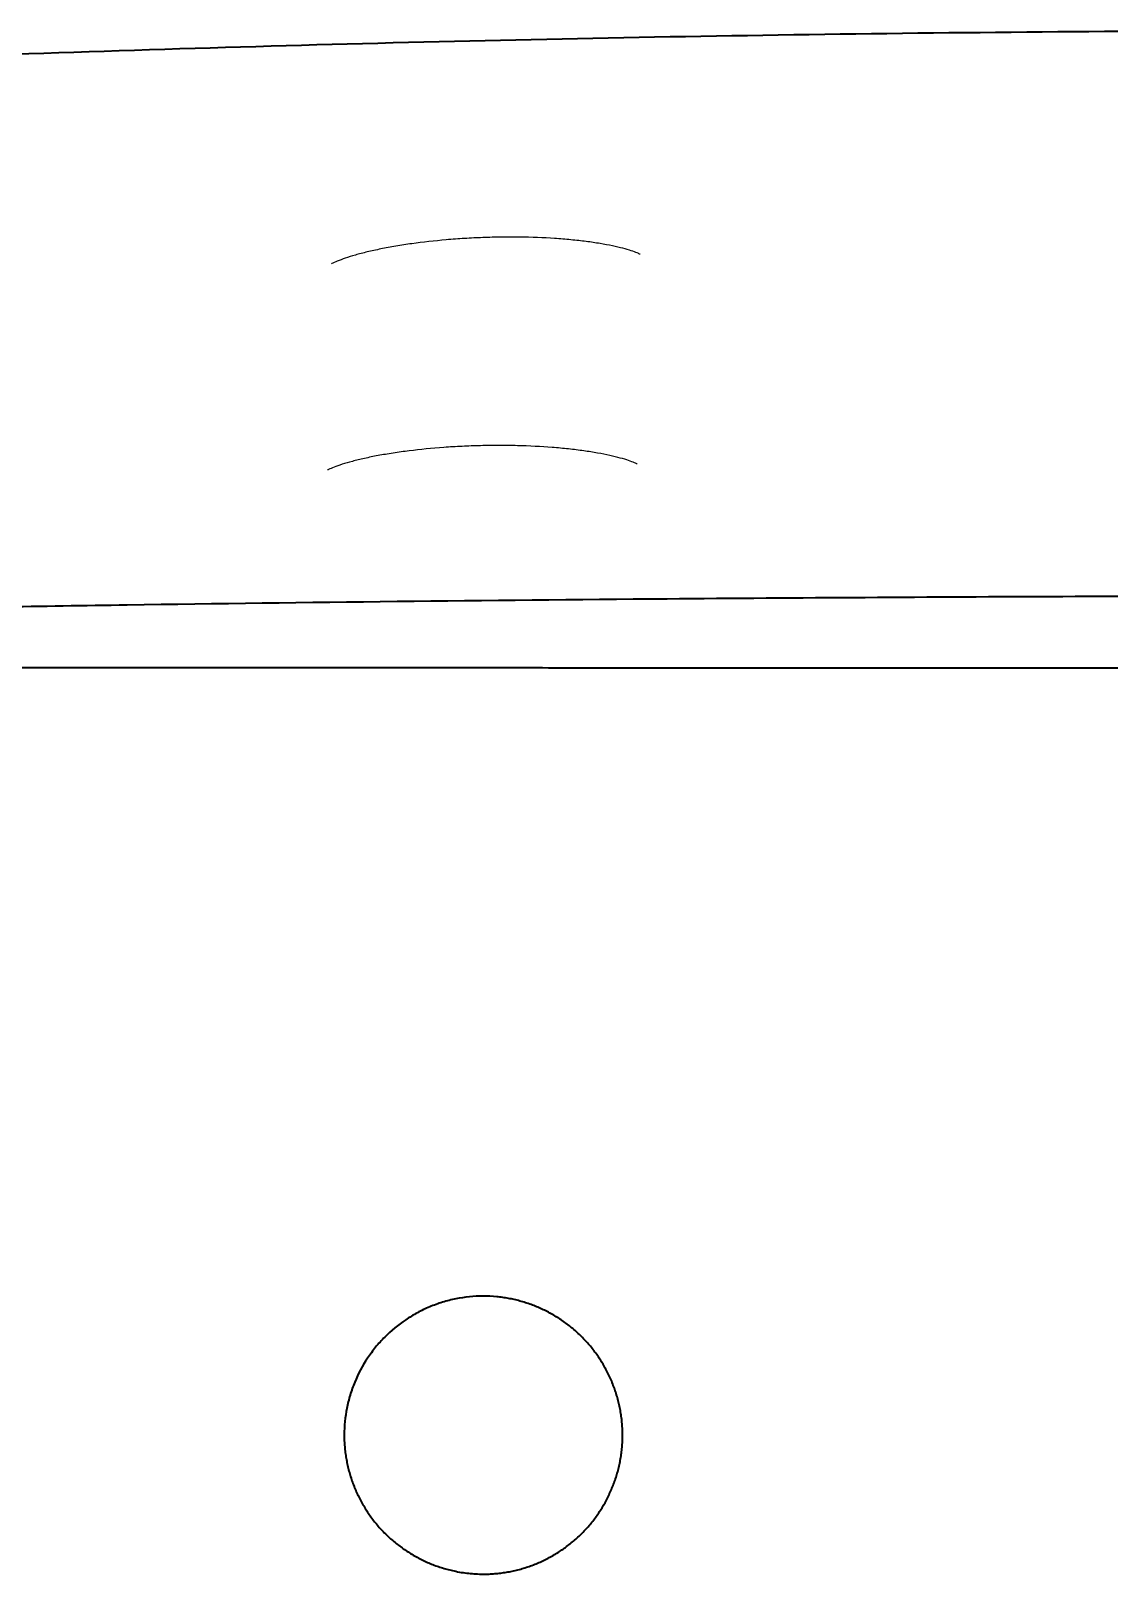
# Model space of a CAD drawing. Header units: millimetres. Extents: x 0 to 2526, y -1017 to 790.
# Drawn here: x 537.6 to 681, y -697.1 to -492 of the extents above; entities that cross this region are included whole.
import ezdxf

# ---------------------------------------------------------------- set-up
doc = ezdxf.new("R2010")
doc.units = ezdxf.units.MM
doc.layers.add('Blocks', color=7, linetype='Continuous')
doc.layers.add('Blocks$Inner', color=7, linetype='Continuous', lineweight=25, true_color=0x007f00)
doc.layers.add('Blocks$Outline', color=7, linetype='Continuous', lineweight=35, true_color=0xff3f3f)

# ---------------------------------------------------------------- blocks, each defined once
blk = doc.blocks.new('Balcony Dining Bench w Arm Top')
at = {"layer": 'Blocks$Inner'}
blk.add_line((337.18, -207.89), (337.19, -207.89), dxfattribs=at)
for points, knots in [([(226.5, 381.23), (226.5, 380.93), (226.5, 380.63), (226.5, 380.33), (226.51, 374.36), (226.52, 368.4), (226.53, 362.46), (226.54, 358.94), (226.54, 355.43), (226.55, 351.91), (226.56, 344.26), (226.57, 336.61), (226.59, 328.96), (226.59, 327.17), (226.59, 325.39), (226.59, 323.61), (226.61, 314.18), (226.62, 304.75), (226.63, 295.32), (226.65, 285.86), (226.66, 276.41), (226.67, 266.95), (226.67, 265.29), (226.67, 263.62), (226.68, 261.96), (226.69, 254.13), (226.7, 246.29), (226.7, 238.43), (226.71, 228.9), (226.73, 219.35), (226.74, 209.79), (226.74, 204.62), (226.75, 199.45), (226.75, 194.28), (226.76, 189.88), (226.76, 185.48), (226.76, 181.08), (226.77, 171.51), (226.78, 161.93), (226.79, 152.36), (226.8, 143.72), (226.8, 135.07), (226.81, 126.42), (226.81, 125.52), (226.81, 124.61), (226.81, 123.71), (226.82, 114.18), (226.83, 104.67), (226.83, 95.19), (226.83, 94.36), (226.83, 93.53), (226.83, 92.7), (226.84, 84.06), (226.84, 75.44), (226.85, 66.84), (226.85, 64.29), (226.85, 61.74), (226.85, 59.2), (226.86, 52.32), (226.86, 45.44), (226.86, 38.55), (226.86, 34.28), (226.86, 30.02), (226.87, 25.74), (226.87, 20.57), (226.87, 15.39), (226.87, 10.2), (226.87, 9.79), (226.87, 9.37), (226.87, 8.96), (226.87, 3.36), (226.88, -2.26), (226.88, -7.89), (226.88, -20.88), (226.88, -33.92), (226.88, -46.98), (226.88, -56.54), (226.88, -66.11), (226.88, -75.69), (226.88, -85.27), (226.88, -94.85), (226.88, -104.42), (226.88, -117.47), (226.88, -130.51), (226.88, -143.49), (226.88, -149.11), (226.87, -154.73), (226.87, -160.33), (226.87, -160.75), (226.87, -161.18), (226.87, -161.6), (226.87, -166.78), (226.87, -171.95), (226.87, -177.12), (226.86, -181.4), (226.86, -185.67), (226.86, -189.95), (226.86, -196.83), (226.86, -203.7), (226.85, -210.57), (226.85, -213.13), (226.85, -215.68), (226.85, -218.23), (226.84, -226.83), (226.84, -235.44), (226.83, -244.07), (226.83, -244.91), (226.83, -245.75), (226.83, -246.59), (226.83, -256.06), (226.82, -265.57), (226.81, -275.11), (226.81, -276), (226.81, -276.9), (226.81, -277.8), (226.8, -286.45), (226.8, -295.1), (226.79, -303.76), (226.78, -313.33), (226.77, -322.9), (226.76, -332.47), (226.76, -336.87), (226.76, -341.26), (226.75, -345.65), (226.75, -350.83), (226.74, -356.01), (226.74, -361.18), (226.73, -370.75), (226.72, -380.3), (226.7, -389.83), (226.7, -397.68), (226.69, -405.51), (226.68, -413.33), (226.67, -415), (226.67, -416.68), (226.67, -418.35), (226.66, -427.81), (226.65, -437.26), (226.63, -446.72), (226.62, -456.14), (226.61, -465.57), (226.59, -475), (226.59, -476.78), (226.59, -478.55), (226.59, -480.33), (226.57, -487.99), (226.56, -495.65), (226.55, -503.31), (226.54, -506.82), (226.54, -510.32), (226.53, -513.83), (226.52, -519.79), (226.51, -525.75), (226.5, -531.73), (226.5, -532.02), (226.5, -532.32), (226.5, -532.61)], [-996.817019, -996.817019, -996.817019, -996.817019, -995.9123, -995.9123, -995.9123, -978.027625, -978.027625, -978.027625, -967.478023, -967.478023, -967.478023, -944.513052, -944.513052, -944.513052, -939.159365, -939.159365, -939.159365, -910.862819, -910.862819, -910.862819, -882.48729, -882.48729, -882.48729, -877.48982, -877.48982, -877.48982, -853.958224, -853.958224, -853.958224, -825.307231, -825.307231, -825.307231, -809.794808, -809.794808, -809.794808, -796.592488, -796.592488, -796.592488, -767.874023, -767.874023, -767.874023, -741.931426, -741.931426, -741.931426, -739.219314, -739.219314, -739.219314, -710.697678, -710.697678, -710.697678, -708.20784, -708.20784, -708.20784, -682.344451, -682.344451, -682.344451, -674.706309, -674.706309, -674.706309, -654.059058, -654.059058, -654.059058, -641.24893, -641.24893, -641.24893, -625.706944, -625.706944, -625.706944, -624.467245, -624.467245, -624.467245, -607.621719, -607.621719, -607.621719, -568.533188, -568.533188, -568.533188, -539.823329, -539.823329, -539.823329, -511.09107, -511.09107, -511.09107, -472.024795, -472.024795, -472.024795, -455.179187, -455.179187, -455.179187, -453.917316, -453.917316, -453.917316, -438.397425, -438.397425, -438.397425, -425.565203, -425.565203, -425.565203, -404.940004, -404.940004, -404.940004, -397.279812, -397.279812, -397.279812, -371.438578, -371.438578, -371.438578, -368.926588, -368.926588, -368.926588, -340.404954, -340.404954, -340.404954, -337.71515, -337.71515, -337.71515, -311.750248, -311.750248, -311.750248, -283.031787, -283.031787, -283.031787, -269.851859, -269.851859, -269.851859, -254.317047, -254.317047, -254.317047, -225.666059, -225.666059, -225.666059, -202.15667, -202.15667, -202.15667, -197.136998, -197.136998, -197.136998, -168.761474, -168.761474, -168.761474, -140.464934, -140.464934, -140.464934, -135.133309, -135.133309, -135.133309, -112.146282, -112.146282, -112.146282, -101.618835, -101.618835, -101.618835, -83.712012, -83.712012, -83.712012, -82.828449, -82.828449, -82.828449, -82.828449]), ([(142.18, -75.69), (142.18, -119.9), (142.77, -164.1), (144.46, -229.14), (145.17, -250.6), (146.81, -292.96), (147.76, -313.85), (149.87, -354.92), (151.04, -375.11), (153.56, -414.71), (154.92, -434.12), (156.58, -456.14), (156.81, -459.14), (157.04, -462.13)], [529.316122, 529.316122, 529.316122, 529.316122, 651.160456, 651.160456, 712.082623, 712.082623, 773.00479, 773.00479, 833.926957, 833.926957, 894.849124, 894.849124, 904.501732, 904.501732, 904.501732, 904.501732]), ([(217.28, -75.69), (217.28, -77.07), (217.28, -78.45), (217.28, -79.83), (217.28, -81.21), (217.28, -82.59), (217.28, -83.97), (217.28, -85.35), (217.28, -86.74), (217.29, -88.12), (217.3, -96.87), (217.31, -105.63), (217.34, -114.39), (217.37, -123.14), (217.42, -131.9), (217.47, -140.66), (217.52, -149.44), (217.58, -158.21), (217.65, -166.99), (217.84, -190.91), (218.12, -214.82), (218.46, -238.74), (218.63, -250.09), (218.81, -261.44), (219.01, -272.79), (219.21, -284.11), (219.42, -295.42), (219.66, -306.74), (219.77, -312.4), (219.89, -318.06), (220.02, -323.71), (220.14, -329.37), (220.27, -335.03), (220.4, -340.69), (220.54, -346.35), (220.67, -352.01), (220.82, -357.67), (221.04, -366.51), (221.27, -375.35), (221.51, -384.2), (221.75, -393.04), (222, -401.88), (222.26, -410.72), (222.52, -419.55), (222.79, -428.38), (223.08, -437.2), (223.81, -460.22), (224.61, -483.24), (225.48, -506.26), (226.08, -522.18), (226.71, -538.1), (227.38, -554.01), (227.71, -561.97), (228.05, -569.93), (228.4, -577.89), (228.65, -583.49), (228.89, -589.1), (229.15, -594.71), (229.26, -597.06), (229.37, -599.41), (229.46, -601.76), (229.55, -604.12), (229.62, -606.48), (229.67, -608.84), (229.71, -611.21), (229.73, -613.56), (229.73, -615.93)], [540.441973, 540.441973, 540.441973, 540.441973, 544.584614, 544.584614, 544.584614, 548.729124, 548.729124, 548.729124, 552.874033, 552.874033, 552.874033, 579.143805, 579.143805, 579.143805, 605.412876, 605.412876, 605.412876, 631.747214, 631.747214, 631.747214, 703.500221, 703.500221, 703.500221, 737.560885, 737.560885, 737.560885, 771.512654, 771.512654, 771.512654, 788.491452, 788.491452, 788.491452, 805.468146, 805.468146, 805.468146, 822.456224, 822.456224, 822.456224, 848.993572, 848.993572, 848.993572, 875.530874, 875.530874, 875.530874, 902.022648, 902.022648, 902.022648, 971.124873, 971.124873, 971.124873, 1018.916003, 1018.916003, 1018.916003, 1042.81046, 1042.81046, 1042.81046, 1059.651559, 1059.651559, 1059.651559, 1066.706649, 1066.706649, 1066.706649, 1073.793569, 1073.793569, 1073.793569, 1080.883563, 1080.883563, 1080.883563, 1080.883563]), ([(171.87, -170.58), (171.86, -170.61), (171.83, -170.66), (171.8, -170.72), (171.77, -170.78), (171.73, -170.87), (171.69, -170.97), (171.61, -171.17), (171.51, -171.43), (171.41, -171.75), (171.2, -172.39), (170.97, -173.24), (170.76, -174.25), (170.65, -174.77), (170.55, -175.32), (170.45, -175.9), (170.36, -176.49), (170.26, -177.1), (170.18, -177.74), (170.1, -178.39), (170.02, -179.06), (169.96, -179.76), (169.89, -180.46), (169.83, -181.2), (169.78, -181.94), (169.68, -183.43), (169.62, -184.98), (169.6, -186.57), (169.59, -187.37), (169.59, -188.18), (169.6, -189), (169.61, -189.82), (169.63, -190.64), (169.66, -191.46)], [12.368977, 12.368977, 12.368977, 12.368977, 13.559225, 13.559225, 13.559225, 14.746954, 14.746954, 14.746954, 17.103413, 17.103413, 17.103413, 21.859952, 21.859952, 21.859952, 24.26744, 24.26744, 24.26744, 26.669411, 26.669411, 26.669411, 29.086798, 29.086798, 29.086798, 31.532379, 31.532379, 31.532379, 36.408027, 36.408027, 36.408027, 38.864034, 38.864034, 38.864034, 41.327872, 41.327872, 41.327872, 41.327872]), ([(199.76, -170.96), (199.74, -170.98), (199.72, -171.03), (199.69, -171.09), (199.66, -171.15), (199.62, -171.24), (199.58, -171.33), (199.5, -171.53), (199.39, -171.79), (199.29, -172.1), (199.07, -172.74), (198.84, -173.59), (198.61, -174.59), (198.5, -175.1), (198.39, -175.65), (198.29, -176.23), (198.19, -176.82), (198.09, -177.43), (198, -178.07), (197.91, -178.71), (197.83, -179.39), (197.75, -180.08), (197.68, -180.78), (197.61, -181.52), (197.55, -182.26), (197.44, -183.75), (197.36, -185.29), (197.32, -186.89), (197.3, -187.69), (197.29, -188.5), (197.29, -189.32), (197.29, -190.13), (197.3, -190.96), (197.32, -191.78)], [12.244771, 12.244771, 12.244771, 12.244771, 13.435877, 13.435877, 13.435877, 14.623893, 14.623893, 14.623893, 16.980712, 16.980712, 16.980712, 21.739268, 21.739268, 21.739268, 24.147551, 24.147551, 24.147551, 26.550767, 26.550767, 26.550767, 28.969885, 28.969885, 28.969885, 31.417338, 31.417338, 31.417338, 36.297186, 36.297186, 36.297186, 38.755765, 38.755765, 38.755765, 41.222216, 41.222216, 41.222216, 41.222216]), ([(328.8, -172.9), (328.63, -172.9), (328.45, -172.9), (328.02, -172.92), (327.76, -172.93), (327.25, -172.97), (326.98, -172.99), (326.47, -173.05), (326.2, -173.09), (325.69, -173.17), (325.43, -173.21), (324.92, -173.32), (324.67, -173.37), (324.17, -173.5), (323.92, -173.56), (323.42, -173.71), (323.18, -173.78), (322.69, -173.95), (322.44, -174.04), (321.96, -174.22), (321.71, -174.32), (321.24, -174.53), (321, -174.64), (320.53, -174.87), (320.29, -174.99), (319.84, -175.23), (319.61, -175.36), (319.16, -175.63), (318.94, -175.77), (318.51, -176.05), (318.3, -176.19), (317.88, -176.49), (317.67, -176.65), (317.26, -176.97), (317.06, -177.13), (316.66, -177.47), (316.47, -177.64), (316.09, -177.99), (315.9, -178.18), (315.53, -178.55), (315.35, -178.74), (315, -179.12), (314.83, -179.32), (314.49, -179.72), (314.33, -179.92), (314.02, -180.33), (313.86, -180.54), (313.56, -180.96), (313.42, -181.18), (313.14, -181.61), (313, -181.84), (312.74, -182.28), (312.61, -182.51), (312.37, -182.97), (312.25, -183.21), (312.03, -183.68), (311.92, -183.92), (311.72, -184.4), (311.62, -184.64), (311.44, -185.12), (311.35, -185.37), (311.19, -185.86), (311.11, -186.11), (310.97, -186.61), (310.91, -186.86), (310.79, -187.36), (310.73, -187.62), (310.63, -188.12), (310.59, -188.38), (310.51, -188.89), (310.48, -189.16), (310.45, -189.42)], [58.224518, 58.224518, 58.224518, 58.224518, 58.74508, 58.74508, 59.525923, 59.525923, 60.306767, 60.306767, 61.087523, 61.087523, 61.868279, 61.868279, 62.649035, 62.649035, 63.429791, 63.429791, 64.210547, 64.210547, 64.991303, 64.991303, 65.772059, 65.772059, 66.552815, 66.552815, 67.333346, 67.333346, 68.113878, 68.113878, 68.89441, 68.89441, 69.674941, 69.674941, 70.455473, 70.455473, 71.236005, 71.236005, 72.016536, 72.016536, 72.797068, 72.797068, 73.577372, 73.577372, 74.357677, 74.357677, 75.137981, 75.137981, 75.918285, 75.918285, 76.69859, 76.69859, 77.478894, 77.478894, 78.259198, 78.259198, 79.039503, 79.039503, 79.819683, 79.819683, 80.599863, 80.599863, 81.380043, 81.380043, 82.160224, 82.160224, 82.940404, 82.940404, 83.720584, 83.720584, 84.500764, 84.500764, 85.280944, 85.280944, 85.280944, 85.280944]), ([(347.17, -193.38), (347.21, -193.06), (347.24, -192.73), (347.25, -192.41), (347.27, -192.09), (347.28, -191.76), (347.28, -191.44), (347.28, -191.18), (347.28, -190.91), (347.27, -190.65), (347.26, -190.4), (347.24, -190.13), (347.22, -189.88), (347.2, -189.62), (347.17, -189.36), (347.14, -189.1), (347.11, -188.84), (347.07, -188.59), (347.03, -188.33), (346.98, -188.08), (346.94, -187.82), (346.88, -187.57), (346.83, -187.32), (346.77, -187.06), (346.71, -186.81), (346.64, -186.56), (346.57, -186.31), (346.5, -186.06), (346.42, -185.81), (346.34, -185.56), (346.25, -185.31), (346.17, -185.07), (346.08, -184.82), (345.98, -184.58), (345.89, -184.34), (345.78, -184.09), (345.68, -183.86), (345.57, -183.62), (345.46, -183.38), (345.35, -183.15), (345.23, -182.92), (345.11, -182.69), (344.99, -182.47), (344.86, -182.24), (344.73, -182.01), (344.6, -181.79), (344.47, -181.57), (344.33, -181.35), (344.18, -181.14), (344.04, -180.92), (343.89, -180.71), (343.74, -180.5), (343.58, -180.29), (343.42, -180.08), (343.26, -179.87), (343.1, -179.67), (342.93, -179.46), (342.76, -179.27), (342.59, -179.07), (342.42, -178.88), (342.24, -178.69), (342.06, -178.5), (341.88, -178.32), (341.69, -178.14), (341.51, -177.96), (341.32, -177.78), (341.13, -177.61), (340.93, -177.44), (340.74, -177.27), (340.54, -177.1), (340.34, -176.94), (340.13, -176.78), (339.93, -176.62), (339.72, -176.47), (339.51, -176.31), (339.3, -176.17), (339.08, -176.02), (338.86, -175.87), (338.64, -175.73), (338.42, -175.6), (338.19, -175.46), (337.97, -175.33), (337.75, -175.2), (337.51, -175.08), (337.29, -174.96), (337.06, -174.84), (336.82, -174.73), (336.59, -174.62), (336.35, -174.51), (336.12, -174.4), (335.88, -174.31), (335.64, -174.21), (335.4, -174.11), (335.16, -174.02), (334.91, -173.93), (334.67, -173.85), (334.42, -173.77), (334.18, -173.69), (333.92, -173.62), (333.67, -173.55), (333.43, -173.48), (333.17, -173.42), (332.91, -173.36), (332.66, -173.3), (332.4, -173.25), (332.15, -173.2), (331.89, -173.16), (331.63, -173.11), (331.38, -173.08), (331.12, -173.04), (330.86, -173.01), (330.61, -172.99), (330.35, -172.96), (330.09, -172.94), (329.83, -172.93), (329.58, -172.91), (329.32, -172.91), (329.06, -172.9), (328.97, -172.9), (328.89, -172.9), (328.8, -172.9)], [27.128912, 27.128912, 27.128912, 27.128912, 28.101174, 28.101174, 28.101174, 29.076259, 29.076259, 29.076259, 29.861799, 29.861799, 29.861799, 30.643131, 30.643131, 30.643131, 31.421698, 31.421698, 31.421698, 32.198896, 32.198896, 32.198896, 32.976098, 32.976098, 32.976098, 33.75468, 33.75468, 33.75468, 34.536037, 34.536037, 34.536037, 35.32161, 35.32161, 35.32161, 36.107176, 36.107176, 36.107176, 36.888534, 36.888534, 36.888534, 37.667126, 37.667126, 37.667126, 38.444347, 38.444347, 38.444347, 39.22157, 39.22157, 39.22157, 40.000167, 40.000167, 40.000167, 40.781535, 40.781535, 40.781535, 41.567112, 41.567112, 41.567112, 42.352872, 42.352872, 42.352872, 43.134421, 43.134421, 43.134421, 43.913199, 43.913199, 43.913199, 44.690601, 44.690601, 44.690601, 45.468001, 45.468001, 45.468001, 46.246771, 46.246771, 46.246771, 47.028307, 47.028307, 47.028307, 47.814048, 47.814048, 47.814048, 48.600039, 48.600039, 48.600039, 49.381812, 49.381812, 49.381812, 50.160808, 50.160808, 50.160808, 50.938424, 50.938424, 50.938424, 51.716033, 51.716033, 51.716033, 52.495011, 52.495011, 52.495011, 53.276754, 53.276754, 53.276754, 54.062703, 54.062703, 54.062703, 54.848759, 54.848759, 54.848759, 55.630592, 55.630592, 55.630592, 56.409645, 56.409645, 56.409645, 57.187317, 57.187317, 57.187317, 57.964981, 57.964981, 57.964981, 58.224518, 58.224518, 58.224518, 58.224518]), ([(310.45, -189.42), (310.44, -189.48), (310.43, -189.55), (310.37, -190.22), (310.34, -190.83), (310.34, -191.44)], [85.280944, 85.280944, 85.280944, 85.280944, 85.477167, 85.477167, 87.309047, 87.309047, 87.309047, 87.309047]), ([(169.66, -191.46), (169.69, -192.28), (169.73, -193.1), (169.78, -193.91), (169.83, -194.72), (169.89, -195.53), (169.96, -196.33), (170.1, -197.91), (170.27, -199.44), (170.47, -200.91), (170.57, -201.64), (170.69, -202.36), (170.8, -203.05), (170.92, -203.74), (171.04, -204.4), (171.17, -205.03), (171.3, -205.66), (171.43, -206.26), (171.56, -206.83), (171.7, -207.39), (171.84, -207.93), (171.98, -208.42), (172.26, -209.4), (172.54, -210.22), (172.79, -210.82), (172.91, -211.12), (173.02, -211.37), (173.11, -211.54), (173.12, -211.56), (173.12, -211.57), (173.13, -211.58)], [41.327872, 41.327872, 41.327872, 41.327872, 43.792668, 43.792668, 43.792668, 46.249976, 46.249976, 46.249976, 51.132853, 51.132853, 51.132853, 53.583663, 53.583663, 53.583663, 56.007266, 56.007266, 56.007266, 58.416124, 58.416124, 58.416124, 60.83054, 60.83054, 60.83054, 65.601285, 65.601285, 65.601285, 67.965226, 67.965226, 67.965226, 68.143286, 68.143286, 68.143286, 68.143286]), ([(197.32, -191.78), (197.34, -192.6), (197.37, -193.42), (197.41, -194.24), (197.44, -195.05), (197.49, -195.86), (197.55, -196.66), (197.67, -198.25), (197.82, -199.78), (198, -201.26), (198.09, -201.99), (198.19, -202.72), (198.3, -203.41), (198.41, -204.1), (198.52, -204.76), (198.64, -205.4), (198.75, -206.03), (198.88, -206.64), (199, -207.21), (199.07, -207.49), (199.13, -207.77), (199.2, -208.04), (199.26, -208.31), (199.33, -208.57), (199.4, -208.82), (199.66, -209.8), (199.93, -210.63), (200.16, -211.24), (200.28, -211.55), (200.39, -211.79), (200.48, -211.98), (200.5, -212.03), (200.52, -212.07), (200.54, -212.12)], [41.222216, 41.222216, 41.222216, 41.222216, 43.689714, 43.689714, 43.689714, 46.150093, 46.150093, 46.150093, 51.038913, 51.038913, 51.038913, 53.492685, 53.492685, 53.492685, 55.919147, 55.919147, 55.919147, 58.330755, 58.330755, 58.330755, 59.536906, 59.536906, 59.536906, 60.746721, 60.746721, 60.746721, 65.521886, 65.521886, 65.521886, 67.887627, 67.887627, 67.887627, 68.558141, 68.558141, 68.558141, 68.558141]), ([(310.34, -191.44), (310.34, -192.66), (310.47, -193.87), (310.77, -195.36), (310.83, -195.66), (310.98, -196.25), (311.07, -196.54), (311.33, -197.41), (311.54, -197.98), (312, -199.09), (312.26, -199.64), (312.69, -200.43), (312.84, -200.7), (313.15, -201.22), (313.32, -201.48), (314.16, -202.74), (314.93, -203.67), (316.21, -204.94), (316.66, -205.35), (317.37, -205.93), (317.61, -206.11), (318.1, -206.47), (318.34, -206.65), (319.6, -207.48), (320.66, -208.05), (322.06, -208.62), (322.34, -208.73), (322.92, -208.94), (323.21, -209.03), (324.08, -209.29), (324.66, -209.44), (326.41, -209.78), (327.58, -209.9), (328.77, -209.9)], [87.309047, 87.309047, 87.309047, 87.309047, 90.94574, 90.94574, 91.854913, 91.854913, 92.764087, 92.764087, 94.582433, 94.582433, 96.40078, 96.40078, 97.309953, 97.309953, 98.219127, 98.219127, 101.85582, 101.85582, 103.674167, 103.674167, 104.58334, 104.58334, 105.492513, 105.492513, 109.129207, 109.129207, 110.03838, 110.03838, 110.947553, 110.947553, 112.7659, 112.7659, 116.321992, 116.321992, 116.321992, 116.321992]), ([(337.19, -207.89), (337.2, -207.88), (337.21, -207.88), (337.21, -207.87), (337.44, -207.76), (337.67, -207.63), (337.9, -207.51), (338.12, -207.38), (338.34, -207.25), (338.56, -207.11), (338.78, -206.97), (339, -206.83), (339.22, -206.68), (339.43, -206.54), (339.64, -206.39), (339.85, -206.23), (340.06, -206.08), (340.27, -205.91), (340.47, -205.75), (340.67, -205.58), (340.87, -205.41), (341.07, -205.24), (341.26, -205.07), (341.45, -204.89), (341.64, -204.71), (341.82, -204.53), (342.01, -204.34), (342.19, -204.16), (342.36, -203.97), (342.54, -203.78), (342.71, -203.58), (342.88, -203.39), (343.04, -203.19), (343.21, -202.99), (343.37, -202.79), (343.53, -202.58), (343.68, -202.37), (343.83, -202.16), (343.99, -201.95), (344.13, -201.73), (344.27, -201.52), (344.42, -201.29), (344.55, -201.07), (344.69, -200.85), (344.82, -200.62), (344.95, -200.39), (345.08, -200.17), (345.2, -199.94), (345.31, -199.7), (345.43, -199.47), (345.54, -199.24), (345.65, -199), (345.75, -198.77), (345.86, -198.53), (345.95, -198.29), (346.05, -198.05), (346.14, -197.8), (346.23, -197.56), (346.31, -197.32), (346.39, -197.07), (346.47, -196.82), (346.55, -196.57), (346.62, -196.32), (346.68, -196.07), (346.75, -195.82), (346.81, -195.56), (346.86, -195.3), (346.93, -194.99), (346.99, -194.66), (347.05, -194.35), (347.1, -194.03), (347.14, -193.7), (347.17, -193.38)], [8.759047, 8.759047, 8.759047, 8.759047, 8.789784, 8.789784, 8.789784, 9.567222, 9.567222, 9.567222, 10.344659, 10.344659, 10.344659, 11.123473, 11.123473, 11.123473, 11.90506, 11.90506, 11.90506, 12.690863, 12.690863, 12.690863, 13.47649, 13.47649, 13.47649, 14.257905, 14.257905, 14.257905, 15.03655, 15.03655, 15.03655, 15.813822, 15.813822, 15.813822, 16.591097, 16.591097, 16.591097, 17.36975, 17.36975, 17.36975, 18.151179, 18.151179, 18.151179, 18.936827, 18.936827, 18.936827, 19.722266, 19.722266, 19.722266, 20.503497, 20.503497, 20.503497, 21.281961, 21.281961, 21.281961, 22.059056, 22.059056, 22.059056, 22.836156, 22.836156, 22.836156, 23.614636, 23.614636, 23.614636, 24.395892, 24.395892, 24.395892, 25.181367, 25.181367, 25.181367, 26.156425, 26.156425, 26.156425, 27.128912, 27.128912, 27.128912, 27.128912])]:
    blk.add_open_spline(points, degree=3, knots=knots, dxfattribs=at)
for points in [[(333.58, -209.27), (333.83, -209.21), (334.08, -209.13), (334.33, -209.06)], [(334.33, -209.06), (334.57, -208.98), (334.83, -208.89), (335.07, -208.81)], [(335.07, -208.81), (335.31, -208.72), (335.56, -208.62), (335.8, -208.52)], [(335.8, -208.52), (336.04, -208.43), (336.28, -208.32), (336.52, -208.21)], [(336.52, -208.21), (336.74, -208.11), (336.96, -208), (337.18, -207.89)], [(328.77, -209.9), (328.8, -209.9), (328.82, -209.9), (328.85, -209.9)], [(328.85, -209.9), (328.92, -209.9), (328.94, -209.9), (328.97, -209.9)], [(328.97, -209.9), (329.22, -209.9), (329.49, -209.89), (329.75, -209.88)], [(329.75, -209.88), (330.01, -209.86), (330.27, -209.84), (330.53, -209.82)], [(330.53, -209.82), (330.78, -209.8), (331.04, -209.77), (331.3, -209.73)], [(331.3, -209.73), (331.55, -209.7), (331.81, -209.66), (332.06, -209.61)], [(332.06, -209.61), (332.32, -209.57), (332.57, -209.51), (332.82, -209.46)], [(332.82, -209.46), (333.08, -209.4), (333.33, -209.34), (333.58, -209.27)]]:
    blk.add_open_spline(points, degree=3, dxfattribs=at)
at = {"layer": 'Blocks$Outline'}
for points, knots in [([(170.3, 470.88), (170.29, 469.38), (170.29, 467.86), (170.29, 464.8), (170.29, 463.27), (170.28, 460.17), (170.27, 458.71), (170.16, 454.61), (170, 452.14), (169.56, 447.32), (169.29, 444.94), (169.03, 442.56), (168.77, 440.05), (168.51, 437.54), (168.22, 434.71), (168.19, 434.4), (168.12, 433.77), (168.02, 432.83), (167.8, 430.62), (167.6, 428.72), (167.48, 427.44), (167.22, 424.94), (166.97, 422.42), (164.7, 399.77), (162.76, 379.09), (160.53, 353.44), (160.15, 349), (159.77, 344.54), (156.84, 308.18), (156.24, 300.36), (154.02, 270.13), (152.48, 247.23), (149.69, 200.41), (148.43, 176.48), (146.22, 127.74), (145.28, 102.93), (142.98, 27.53), (142.18, -24.07), (142.18, -75.69), (142.18, -119.9), (142.77, -164.1), (144.46, -229.14), (145.17, -250.6), (146.81, -292.96), (147.76, -313.85), (149.87, -354.92), (151.04, -375.11), (153.56, -414.71), (154.92, -434.12), (156.58, -456.14), (156.81, -459.14), (157.04, -462.13), (157.16, -463.67), (157.31, -465.6), (157.49, -467.91), (158.58, -481.81), (159.72, -495.48), (162.47, -527.11), (164.12, -544.89), (165.83, -562.27), (166.35, -567.68), (166.88, -572.99), (167.42, -578.3), (167.43, -578.38), (167.45, -578.55), (167.47, -578.79), (167.53, -579.37), (167.65, -580.53), (167.88, -582.83), (168.09, -584.8), (168.22, -586.1), (168.23, -586.23), (168.24, -586.32), (168.26, -586.54), (168.31, -586.95), (168.34, -587.28), (168.41, -587.91), (168.45, -588.28), (168.55, -589.26), (168.6, -589.73), (169.53, -598.58), (169.53, -598.61), (169.54, -598.69), (169.55, -598.81), (169.58, -599.1), (169.61, -599.35), (169.64, -599.66), (169.65, -599.71), (169.65, -599.76), (169.66, -599.91), (169.67, -600.01), (169.7, -600.29), (169.72, -600.48), (169.75, -600.8), (169.77, -600.99), (169.77, -601.04), (169.79, -601.18), (169.81, -601.47), (169.87, -602.14), (169.92, -602.71), (169.94, -603.1), (169.96, -603.24), (169.96, -603.28), (169.97, -603.41), (169.97, -603.5), (170, -603.8), (170.01, -604.04), (170.06, -604.83), (170.1, -605.49), (170.18, -607.11), (170.22, -608.06), (170.26, -609.77), (170.27, -610.38), (170.28, -611.73), (170.28, -612.47), (170.28, -613.27), (170.28, -613.36), (170.28, -613.39), (170.28, -613.49), (170.28, -613.57), (170.28, -613.85), (170.28, -614.1), (170.29, -615.03), (170.29, -615.88), (170.29, -618.04), (170.29, -619.34), (170.29, -621.23), (170.3, -621.69), (170.3, -622.18), (170.3, -622.26)], [12.373966, 12.373966, 12.373966, 12.373966, 16.601863, 16.601863, 20.742388, 20.742388, 24.882913, 24.882913, 33.163963, 33.163963, 41.180741, 41.180741, 41.180741, 48.778274, 48.778274, 49.727966, 49.727966, 50.677658, 52.577041, 56.375808, 56.375808, 56.375808, 65.240052, 65.240052, 135.978866, 135.978866, 150.686593, 150.686593, 150.686593, 175.649857, 175.649857, 246.388671, 246.388671, 317.127485, 317.127485, 387.866299, 387.866299, 529.316122, 529.316122, 529.316122, 651.160456, 651.160456, 712.082623, 712.082623, 773.00479, 773.00479, 833.926957, 833.926957, 894.849124, 894.849124, 904.501732, 904.501732, 904.501732, 905.501732, 905.501732, 905.501732, 950.532882, 950.532882, 1011.455049, 1011.455049, 1011.455049, 1027.366538, 1027.366538, 1027.615155, 1027.615155, 1027.863773, 1028.361007, 1029.355475, 1031.344411, 1035.322283, 1035.322283, 1035.322283, 1035.384437, 1035.508746, 1035.757363, 1036.254597, 1036.254597, 1037.249065, 1037.249065, 1039.238001, 1039.238001, 1039.238001, 1039.398874, 1039.720619, 1039.720619, 1040.364109, 1040.364109, 1040.364109, 1040.524982, 1040.524982, 1040.846727, 1040.846727, 1041.490217, 1041.490217, 1041.490217, 1041.65109, 1041.65109, 1041.972835, 1042.616325, 1043.903306, 1043.903306, 1043.903306, 1044.225051, 1044.225051, 1044.868541, 1044.868541, 1046.155522, 1046.155522, 1048.729483, 1048.729483, 1051.303445, 1051.303445, 1052.590425, 1052.590425, 1053.877406, 1053.877406, 1053.877406, 1054.199151, 1054.199151, 1054.842641, 1054.842641, 1056.129622, 1056.129622, 1058.703583, 1058.703583, 1061.277544, 1061.277544, 1061.921035, 1062.045355, 1062.045355, 1062.045355, 1062.045355]), ([(226.5, -532.61), (226.15, -523.83), (225.81, -515.04), (225.48, -506.26), (224.61, -483.24), (223.81, -460.22), (223.08, -437.2), (222.79, -428.38), (222.52, -419.55), (222.26, -410.72), (222, -401.88), (221.75, -393.04), (221.51, -384.2), (221.27, -375.35), (221.04, -366.51), (220.82, -357.67), (220.67, -352.01), (220.54, -346.35), (220.4, -340.69), (220.27, -335.03), (220.14, -329.37), (220.02, -323.71), (219.89, -318.06), (219.77, -312.4), (219.66, -306.74), (219.42, -295.42), (219.21, -284.11), (219.01, -272.79), (218.81, -261.44), (218.63, -250.09), (218.46, -238.74), (218.12, -214.82), (217.84, -190.91), (217.65, -166.99), (217.58, -158.21), (217.52, -149.44), (217.47, -140.66), (217.42, -131.9), (217.37, -123.14), (217.34, -114.39), (217.31, -105.63), (217.3, -96.87), (217.29, -88.12), (217.28, -86.74), (217.28, -85.35), (217.28, -83.97), (217.28, -82.59), (217.28, -81.21), (217.28, -79.83), (217.28, -78.45), (217.28, -77.07), (217.28, -75.69), (217.28, -74.3), (217.28, -72.92), (217.28, -71.54), (217.28, -70.16), (217.28, -68.78), (217.28, -67.4), (217.28, -66.02), (217.28, -64.63), (217.29, -63.25), (217.3, -54.5), (217.31, -45.74), (217.34, -36.98), (217.37, -28.23), (217.42, -19.47), (217.47, -10.71), (217.52, -1.94), (217.58, 6.84), (217.65, 15.62), (217.84, 39.54), (218.12, 63.45), (218.46, 87.37), (218.63, 98.72), (218.81, 110.07), (219.01, 121.42), (219.21, 132.74), (219.42, 144.05), (219.66, 155.37), (219.77, 161.03), (219.89, 166.69), (220.02, 172.34), (220.14, 178), (220.27, 183.66), (220.4, 189.32), (220.54, 194.98), (220.67, 200.64), (220.82, 206.3), (221.04, 215.14), (221.27, 223.98), (221.51, 232.83), (221.75, 241.67), (222, 250.51), (222.26, 259.35), (222.52, 268.18), (222.79, 277), (223.08, 285.83), (223.81, 308.85), (224.61, 331.87), (225.48, 354.89), (225.81, 363.67), (226.15, 372.45), (226.5, 381.23)], [-997.492961, -997.492961, -997.492961, -997.492961, -971.124873, -971.124873, -971.124873, -902.022648, -902.022648, -902.022648, -875.530874, -875.530874, -875.530874, -848.993572, -848.993572, -848.993572, -822.456224, -822.456224, -822.456224, -805.468146, -805.468146, -805.468146, -788.491452, -788.491452, -788.491452, -771.512654, -771.512654, -771.512654, -737.560885, -737.560885, -737.560885, -703.500221, -703.500221, -703.500221, -631.747214, -631.747214, -631.747214, -605.412876, -605.412876, -605.412876, -579.143805, -579.143805, -579.143805, -552.874033, -552.874033, -552.874033, -548.729124, -548.729124, -548.729124, -544.584614, -544.584614, -544.584614, -540.441973, -540.441973, -540.441973, -536.298776, -536.298776, -536.298776, -532.154266, -532.154266, -532.154266, -528.009357, -528.009357, -528.009357, -501.739585, -501.739585, -501.739585, -475.470513, -475.470513, -475.470513, -449.136176, -449.136176, -449.136176, -377.383168, -377.383168, -377.383168, -343.322504, -343.322504, -343.322504, -309.370735, -309.370735, -309.370735, -292.391937, -292.391937, -292.391937, -275.415243, -275.415243, -275.415243, -258.427166, -258.427166, -258.427166, -231.889817, -231.889817, -231.889817, -205.352515, -205.352515, -205.352515, -178.860742, -178.860742, -178.860742, -109.758517, -109.758517, -109.758517, -83.395096, -83.395096, -83.395096, -83.395096]), ([(226.5, 381.23), (226.5, 380.93), (226.5, 380.63), (226.5, 380.33), (226.51, 374.36), (226.52, 368.4), (226.53, 362.46), (226.54, 358.94), (226.54, 355.43), (226.55, 351.91), (226.56, 344.26), (226.57, 336.61), (226.59, 328.96), (226.59, 327.17), (226.59, 325.39), (226.59, 323.61), (226.61, 314.18), (226.62, 304.75), (226.63, 295.32), (226.65, 285.86), (226.66, 276.41), (226.67, 266.95), (226.67, 265.29), (226.67, 263.62), (226.68, 261.96), (226.69, 254.13), (226.7, 246.29), (226.7, 238.43), (226.71, 228.9), (226.73, 219.35), (226.74, 209.79), (226.74, 204.62), (226.75, 199.45), (226.75, 194.28), (226.76, 189.88), (226.76, 185.48), (226.76, 181.08), (226.77, 171.51), (226.78, 161.93), (226.79, 152.36), (226.8, 143.72), (226.8, 135.07), (226.81, 126.42), (226.81, 125.52), (226.81, 124.61), (226.81, 123.71), (226.82, 114.18), (226.83, 104.67), (226.83, 95.19), (226.83, 94.36), (226.83, 93.53), (226.83, 92.7), (226.84, 84.06), (226.84, 75.44), (226.85, 66.84), (226.85, 64.29), (226.85, 61.74), (226.85, 59.2), (226.86, 52.32), (226.86, 45.44), (226.86, 38.55), (226.86, 34.28), (226.86, 30.02), (226.87, 25.74), (226.87, 20.57), (226.87, 15.39), (226.87, 10.2), (226.87, 9.79), (226.87, 9.37), (226.87, 8.96), (226.87, 3.36), (226.88, -2.26), (226.88, -7.89), (226.88, -20.88), (226.88, -33.92), (226.88, -46.98), (226.88, -56.54), (226.88, -66.11), (226.88, -75.69), (226.88, -85.27), (226.88, -94.85), (226.88, -104.42), (226.88, -117.47), (226.88, -130.51), (226.88, -143.49), (226.88, -149.11), (226.87, -154.73), (226.87, -160.33), (226.87, -160.75), (226.87, -161.18), (226.87, -161.6), (226.87, -166.78), (226.87, -171.95), (226.87, -177.12), (226.86, -181.4), (226.86, -185.67), (226.86, -189.95), (226.86, -196.83), (226.86, -203.7), (226.85, -210.57), (226.85, -213.13), (226.85, -215.68), (226.85, -218.23), (226.84, -226.83), (226.84, -235.44), (226.83, -244.07), (226.83, -244.91), (226.83, -245.75), (226.83, -246.59), (226.83, -256.06), (226.82, -265.57), (226.81, -275.11), (226.81, -276), (226.81, -276.9), (226.81, -277.8), (226.8, -286.45), (226.8, -295.1), (226.79, -303.76), (226.78, -313.33), (226.77, -322.9), (226.76, -332.47), (226.76, -336.87), (226.76, -341.26), (226.75, -345.65), (226.75, -350.83), (226.74, -356.01), (226.74, -361.18), (226.73, -370.75), (226.72, -380.3), (226.7, -389.83), (226.7, -397.68), (226.69, -405.51), (226.68, -413.33), (226.67, -415), (226.67, -416.68), (226.67, -418.35), (226.66, -427.81), (226.65, -437.26), (226.63, -446.72), (226.62, -456.14), (226.61, -465.57), (226.59, -475), (226.59, -476.78), (226.59, -478.55), (226.59, -480.33), (226.57, -487.99), (226.56, -495.65), (226.55, -503.31), (226.54, -506.82), (226.54, -510.32), (226.53, -513.83), (226.52, -519.79), (226.51, -525.75), (226.5, -531.73), (226.5, -532.02), (226.5, -532.32), (226.5, -532.61)], [-996.817019, -996.817019, -996.817019, -996.817019, -995.912343, -995.912343, -995.912343, -978.027667, -978.027667, -978.027667, -967.478064, -967.478064, -967.478064, -944.513092, -944.513092, -944.513092, -939.159406, -939.159406, -939.159406, -910.862858, -910.862858, -910.862858, -882.487328, -882.487328, -882.487328, -877.489858, -877.489858, -877.489858, -853.95826, -853.95826, -853.95826, -825.307266, -825.307266, -825.307266, -809.794842, -809.794842, -809.794842, -796.592521, -796.592521, -796.592521, -767.874055, -767.874055, -767.874055, -741.931457, -741.931457, -741.931457, -739.219345, -739.219345, -739.219345, -710.697707, -710.697707, -710.697707, -708.20787, -708.20787, -708.20787, -682.34448, -682.34448, -682.34448, -674.706337, -674.706337, -674.706337, -654.059085, -654.059085, -654.059085, -641.248956, -641.248956, -641.248956, -625.706969, -625.706969, -625.706969, -624.467271, -624.467271, -624.467271, -607.621743, -607.621743, -607.621743, -568.533211, -568.533211, -568.533211, -539.823351, -539.823351, -539.823351, -511.09109, -511.09109, -511.09109, -472.024813, -472.024813, -472.024813, -455.179204, -455.179204, -455.179204, -453.917333, -453.917333, -453.917333, -438.397442, -438.397442, -438.397442, -425.565219, -425.565219, -425.565219, -404.940019, -404.940019, -404.940019, -397.279826, -397.279826, -397.279826, -371.438592, -371.438592, -371.438592, -368.926601, -368.926601, -368.926601, -340.404966, -340.404966, -340.404966, -337.715162, -337.715162, -337.715162, -311.750259, -311.750259, -311.750259, -283.031796, -283.031796, -283.031796, -269.851868, -269.851868, -269.851868, -254.317055, -254.317055, -254.317055, -225.666066, -225.666066, -225.666066, -202.156676, -202.156676, -202.156676, -197.137003, -197.137003, -197.137003, -168.761478, -168.761478, -168.761478, -140.464936, -140.464936, -140.464936, -135.133312, -135.133312, -135.133312, -112.146284, -112.146284, -112.146284, -101.618835, -101.618835, -101.618835, -83.712012, -83.712012, -83.712012, -82.828449, -82.828449, -82.828449, -82.828449]), ([(337.19, -207.89), (337.19, -207.89), (337.18, -207.89), (337.18, -207.89), (336.96, -208), (336.74, -208.11), (336.52, -208.21), (336.28, -208.32), (336.04, -208.43), (335.8, -208.52), (335.56, -208.62), (335.31, -208.72), (335.07, -208.81), (334.83, -208.89), (334.57, -208.98), (334.33, -209.06), (334.08, -209.13), (333.83, -209.21), (333.58, -209.27), (333.33, -209.34), (333.08, -209.4), (332.82, -209.46), (332.57, -209.51), (332.32, -209.57), (332.06, -209.61), (331.81, -209.66), (331.55, -209.7), (331.3, -209.73), (331.04, -209.77), (330.78, -209.8), (330.53, -209.82), (330.27, -209.84), (330.01, -209.86), (329.75, -209.88), (329.49, -209.89), (329.22, -209.9), (328.97, -209.9), (328.94, -209.9), (328.92, -209.9), (328.85, -209.9), (328.82, -209.9), (328.8, -209.9), (328.77, -209.9), (327.58, -209.9), (326.41, -209.78), (324.66, -209.44), (324.08, -209.29), (323.21, -209.03), (322.92, -208.94), (322.34, -208.73), (322.06, -208.62), (320.66, -208.05), (319.6, -207.48), (318.34, -206.65), (318.1, -206.47), (317.61, -206.11), (317.37, -205.93), (316.66, -205.35), (316.21, -204.94), (314.93, -203.67), (314.16, -202.74), (313.32, -201.48), (313.15, -201.22), (312.84, -200.7), (312.69, -200.43), (312.26, -199.64), (312, -199.09), (311.54, -197.98), (311.33, -197.41), (311.07, -196.54), (310.98, -196.25), (310.83, -195.66), (310.77, -195.36), (310.47, -193.87), (310.34, -192.66), (310.34, -191.44), (310.34, -190.83), (310.37, -190.22), (310.43, -189.55), (310.44, -189.48), (310.45, -189.42), (310.48, -189.16), (310.51, -188.89), (310.59, -188.38), (310.63, -188.12), (310.73, -187.62), (310.79, -187.36), (310.91, -186.86), (310.97, -186.61), (311.11, -186.11), (311.19, -185.86), (311.35, -185.37), (311.44, -185.12), (311.62, -184.64), (311.72, -184.4), (311.92, -183.92), (312.03, -183.68), (312.25, -183.21), (312.37, -182.97), (312.61, -182.51), (312.74, -182.28), (313, -181.84), (313.14, -181.61), (313.42, -181.18), (313.56, -180.96), (313.86, -180.54), (314.02, -180.33), (314.33, -179.92), (314.49, -179.72), (314.83, -179.32), (315, -179.12), (315.35, -178.74), (315.53, -178.55), (315.9, -178.18), (316.09, -177.99), (316.47, -177.64), (316.66, -177.47), (317.06, -177.13), (317.26, -176.97), (317.67, -176.65), (317.88, -176.49), (318.3, -176.19), (318.51, -176.05), (318.94, -175.77), (319.16, -175.63), (319.61, -175.36), (319.84, -175.23), (320.29, -174.99), (320.53, -174.87), (321, -174.64), (321.24, -174.53), (321.71, -174.32), (321.96, -174.22), (322.44, -174.04), (322.69, -173.95), (323.18, -173.78), (323.42, -173.71), (323.92, -173.56), (324.17, -173.5), (324.67, -173.37), (324.92, -173.32), (325.43, -173.21), (325.69, -173.17), (326.2, -173.09), (326.47, -173.05), (326.98, -172.99), (327.25, -172.97), (327.76, -172.93), (328.02, -172.92), (328.45, -172.9), (328.63, -172.9), (328.8, -172.9), (328.89, -172.9), (328.97, -172.9), (329.06, -172.9), (329.32, -172.91), (329.58, -172.91), (329.83, -172.93), (330.09, -172.94), (330.35, -172.96), (330.61, -172.99), (330.86, -173.01), (331.12, -173.04), (331.38, -173.08), (331.63, -173.11), (331.89, -173.16), (332.15, -173.2), (332.4, -173.25), (332.66, -173.3), (332.91, -173.36), (333.17, -173.42), (333.43, -173.48), (333.67, -173.55), (333.92, -173.62), (334.18, -173.69), (334.42, -173.77), (334.67, -173.85), (334.91, -173.93), (335.16, -174.02), (335.4, -174.11), (335.64, -174.21), (335.88, -174.31), (336.12, -174.4), (336.35, -174.51), (336.59, -174.62), (336.82, -174.73), (337.06, -174.84), (337.29, -174.96), (337.51, -175.08), (337.75, -175.2), (337.97, -175.33), (338.19, -175.46), (338.42, -175.6), (338.64, -175.73), (338.86, -175.87), (339.08, -176.02), (339.3, -176.17), (339.51, -176.31), (339.72, -176.47), (339.93, -176.62), (340.13, -176.78), (340.34, -176.94), (340.54, -177.1), (340.74, -177.27), (340.93, -177.44), (341.13, -177.61), (341.32, -177.78), (341.51, -177.96), (341.69, -178.14), (341.88, -178.32), (342.06, -178.5), (342.24, -178.69), (342.42, -178.88), (342.59, -179.07), (342.76, -179.27), (342.93, -179.46), (343.1, -179.67), (343.26, -179.87), (343.42, -180.08), (343.58, -180.29), (343.74, -180.5), (343.89, -180.71), (344.04, -180.92), (344.18, -181.14), (344.33, -181.35), (344.47, -181.57), (344.6, -181.79), (344.73, -182.01), (344.86, -182.24), (344.99, -182.47), (345.11, -182.69), (345.23, -182.92), (345.35, -183.15), (345.46, -183.38), (345.57, -183.62), (345.68, -183.86), (345.78, -184.09), (345.89, -184.34), (345.98, -184.58), (346.08, -184.82), (346.17, -185.07), (346.25, -185.31), (346.34, -185.56), (346.42, -185.81), (346.5, -186.06), (346.57, -186.31), (346.64, -186.56), (346.71, -186.81), (346.77, -187.06), (346.83, -187.32), (346.88, -187.57), (346.94, -187.82), (346.98, -188.08), (347.03, -188.33), (347.07, -188.59), (347.11, -188.84), (347.14, -189.1), (347.17, -189.36), (347.2, -189.62), (347.22, -189.88), (347.24, -190.13), (347.26, -190.4), (347.27, -190.65), (347.28, -190.91), (347.28, -191.18), (347.28, -191.44), (347.28, -191.76), (347.27, -192.09), (347.25, -192.41), (347.24, -192.73), (347.21, -193.06), (347.17, -193.38), (347.14, -193.7), (347.1, -194.03), (347.05, -194.35), (346.99, -194.66), (346.93, -194.99), (346.86, -195.3), (346.81, -195.56), (346.75, -195.82), (346.68, -196.07), (346.62, -196.32), (346.55, -196.57), (346.47, -196.82), (346.39, -197.07), (346.31, -197.32), (346.23, -197.56), (346.14, -197.8), (346.05, -198.05), (345.95, -198.29), (345.86, -198.53), (345.75, -198.77), (345.65, -199), (345.54, -199.24), (345.43, -199.47), (345.31, -199.7), (345.2, -199.94), (345.08, -200.17), (344.95, -200.39), (344.82, -200.62), (344.69, -200.85), (344.55, -201.07), (344.42, -201.29), (344.27, -201.52), (344.13, -201.73), (343.99, -201.95), (343.83, -202.16), (343.68, -202.37), (343.53, -202.58), (343.37, -202.79), (343.21, -202.99), (343.04, -203.19), (342.88, -203.39), (342.71, -203.58), (342.54, -203.78), (342.36, -203.97), (342.19, -204.16), (342.01, -204.34), (341.82, -204.53), (341.64, -204.71), (341.45, -204.89), (341.26, -205.07), (341.07, -205.24), (340.87, -205.41), (340.67, -205.58), (340.47, -205.75), (340.27, -205.91), (340.06, -206.08), (339.85, -206.23), (339.64, -206.39), (339.43, -206.54), (339.22, -206.68), (339, -206.83), (338.78, -206.97), (338.56, -207.11), (338.34, -207.25), (338.12, -207.38), (337.9, -207.51), (337.67, -207.63), (337.44, -207.76), (337.21, -207.87), (337.21, -207.88), (337.2, -207.88), (337.19, -207.89)], [-125.030373, -125.030373, -125.030373, -125.030373, -125.025413, -125.025413, -125.025413, -124.282316, -124.282316, -124.282316, -123.50073, -123.50073, -123.50073, -122.714929, -122.714929, -122.714929, -121.929047, -121.929047, -121.929047, -121.14738, -121.14738, -121.14738, -120.368484, -120.368484, -120.368484, -119.59096, -119.59096, -119.59096, -118.813435, -118.813435, -118.813435, -118.034533, -118.034533, -118.034533, -117.252856, -117.252856, -117.252856, -116.466962, -116.466962, -116.466962, -116.402593, -116.402593, -116.402593, -116.321992, -116.321992, -116.321992, -112.7659, -112.7659, -110.947553, -110.947553, -110.03838, -110.03838, -109.129207, -109.129207, -105.492513, -105.492513, -104.58334, -104.58334, -103.674167, -103.674167, -101.85582, -101.85582, -98.219127, -98.219127, -97.309953, -97.309953, -96.40078, -96.40078, -94.582433, -94.582433, -92.764087, -92.764087, -91.854913, -91.854913, -90.94574, -90.94574, -87.309047, -87.309047, -87.309047, -85.477167, -85.477167, -85.280944, -85.280944, -85.280944, -84.500764, -84.500764, -83.720584, -83.720584, -82.940404, -82.940404, -82.160224, -82.160224, -81.380043, -81.380043, -80.599863, -80.599863, -79.819683, -79.819683, -79.039503, -79.039503, -78.259198, -78.259198, -77.478894, -77.478894, -76.69859, -76.69859, -75.918285, -75.918285, -75.137981, -75.137981, -74.357677, -74.357677, -73.577372, -73.577372, -72.797068, -72.797068, -72.016536, -72.016536, -71.236005, -71.236005, -70.455473, -70.455473, -69.674941, -69.674941, -68.89441, -68.89441, -68.113878, -68.113878, -67.333346, -67.333346, -66.552815, -66.552815, -65.772059, -65.772059, -64.991303, -64.991303, -64.210547, -64.210547, -63.429791, -63.429791, -62.649035, -62.649035, -61.868279, -61.868279, -61.087523, -61.087523, -60.306767, -60.306767, -59.525923, -59.525923, -58.74508, -58.74508, -58.224518, -58.224518, -58.224518, -57.964981, -57.964981, -57.964981, -57.187317, -57.187317, -57.187317, -56.409645, -56.409645, -56.409645, -55.630592, -55.630592, -55.630592, -54.848759, -54.848759, -54.848759, -54.062703, -54.062703, -54.062703, -53.276754, -53.276754, -53.276754, -52.495011, -52.495011, -52.495011, -51.716033, -51.716033, -51.716033, -50.938424, -50.938424, -50.938424, -50.160808, -50.160808, -50.160808, -49.381812, -49.381812, -49.381812, -48.600039, -48.600039, -48.600039, -47.814048, -47.814048, -47.814048, -47.028307, -47.028307, -47.028307, -46.246771, -46.246771, -46.246771, -45.468001, -45.468001, -45.468001, -44.690601, -44.690601, -44.690601, -43.913199, -43.913199, -43.913199, -43.134421, -43.134421, -43.134421, -42.352872, -42.352872, -42.352872, -41.567112, -41.567112, -41.567112, -40.781535, -40.781535, -40.781535, -40.000167, -40.000167, -40.000167, -39.22157, -39.22157, -39.22157, -38.444347, -38.444347, -38.444347, -37.667126, -37.667126, -37.667126, -36.888534, -36.888534, -36.888534, -36.107176, -36.107176, -36.107176, -35.32161, -35.32161, -35.32161, -34.536037, -34.536037, -34.536037, -33.75468, -33.75468, -33.75468, -32.976098, -32.976098, -32.976098, -32.198896, -32.198896, -32.198896, -31.421698, -31.421698, -31.421698, -30.643131, -30.643131, -30.643131, -29.861799, -29.861799, -29.861799, -29.076259, -29.076259, -29.076259, -28.101174, -28.101174, -28.101174, -27.128912, -27.128912, -27.128912, -26.156425, -26.156425, -26.156425, -25.181367, -25.181367, -25.181367, -24.395892, -24.395892, -24.395892, -23.614636, -23.614636, -23.614636, -22.836156, -22.836156, -22.836156, -22.059056, -22.059056, -22.059056, -21.281961, -21.281961, -21.281961, -20.503497, -20.503497, -20.503497, -19.722266, -19.722266, -19.722266, -18.936827, -18.936827, -18.936827, -18.151179, -18.151179, -18.151179, -17.36975, -17.36975, -17.36975, -16.591097, -16.591097, -16.591097, -15.813822, -15.813822, -15.813822, -15.03655, -15.03655, -15.03655, -14.257905, -14.257905, -14.257905, -13.47649, -13.47649, -13.47649, -12.690863, -12.690863, -12.690863, -11.90506, -11.90506, -11.90506, -11.123473, -11.123473, -11.123473, -10.344659, -10.344659, -10.344659, -9.567222, -9.567222, -9.567222, -8.789784, -8.789784, -8.789784, -8.759047, -8.759047, -8.759047, -8.759047])]:
    blk.add_open_spline(points, degree=3, knots=knots, dxfattribs=at)

msp = doc.modelspace()

# ---------------------------------------------------------------- block references
at = {"layer": 'Blocks', "rotation": 270.0000000000025}
msp.add_blockref('Balcony Dining Bench w Arm Top', (789.2, -349.82), dxfattribs=at)

doc.saveas('drawing.dxf')
